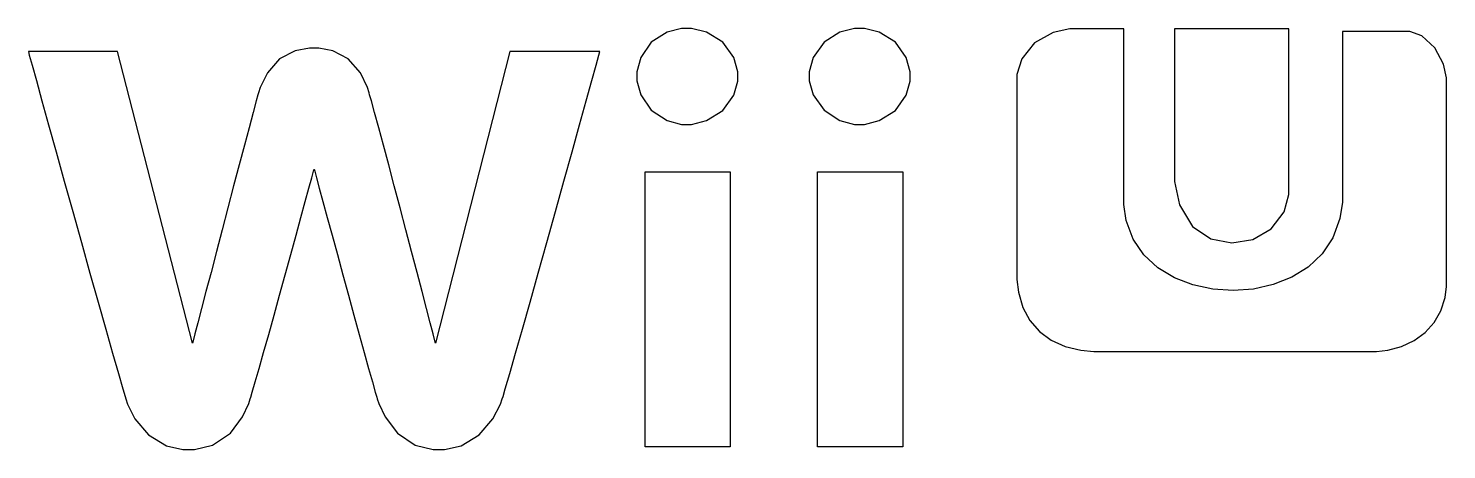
# Model space of a CAD drawing. Extents: x 0 to 184, y 0 to 55.
import ezdxf

# ---------------------------------------------------------------- set-up
doc = ezdxf.new("R2010")
doc.units = 0
doc.layers.get('0').update_dxf_attribs({"linetype": 'CONTINUOUS'})

msp = doc.modelspace()

# ---------------------------------------------------------------- linework, layer by layer
at = {"color": 253}
for p, q in [((83.0778, 54.3705), (81.0341, 53.0366)), ((84.963, 54.8569), (83.0778, 54.3705)), ((85.5913, 54.8569), (84.963, 54.8569)), ((86.2485, 54.8569), (85.5913, 54.8569)), ((88.2206, 54.3705), (86.2485, 54.8569)), ((90.3482, 53.0366), (88.2206, 54.3705)), ((105.578, 54.3705), (103.503, 53.0366)), ((107.473, 54.8569), (105.578, 54.3705)), ((108.106, 54.8569), (107.473, 54.8569)), ((108.749, 54.8569), (108.106, 54.8569)), ((110.683, 54.3705), (108.749, 54.8569)), ((112.784, 53.0366), (110.683, 54.3705)), ((11.6141, 51.8199), (0, 51.8199)), ((0, 51.8199), (0, 51.8199)), ((0, 51.8199), (0.1254, 51.3652)), ((21.3527, 13.8479), (11.6141, 51.8199)), ((34.7045, 51.9247), (32.6774, 50.8702)), ((36.551, 52.2661), (34.7045, 51.9247)), ((37.1669, 52.2661), (36.551, 52.2661)), ((37.7719, 52.2661), (37.1669, 52.2661)), ((39.5898, 51.9247), (37.7719, 52.2661)), ((41.6112, 50.8702), (39.5898, 51.9247)), ((62.629, 51.8199), (52.9802, 13.8479)), ((74.3342, 51.8199), (62.629, 51.8199)), ((74.2075, 51.3652), (74.3342, 51.8199)), ((74.3342, 51.8199), (74.3342, 51.8199)), ((81.0341, 53.0366), (79.6604, 51.0508)), ((91.772, 51.0508), (90.3482, 53.0366)), ((103.503, 53.0366), (102.099, 51.0508)), ((114.198, 51.0508), (112.784, 53.0366)), ((0.1254, 51.3652), (0.48231, 50.0726)), ((0.48231, 50.0726), (1.04042, 48.0536)), ((32.6774, 50.8702), (31.0858, 49.0636)), ((43.1973, 49.0636), (41.6112, 50.8702)), ((73.2924, 48.0536), (73.8505, 50.0726)), ((73.8505, 50.0726), (74.2075, 51.3652)), ((79.6604, 51.0508), (79.1587, 49.2153)), ((92.2913, 49.2153), (91.772, 51.0508)), ((102.099, 51.0508), (101.583, 49.2153)), ((114.716, 49.2153), (114.198, 51.0508)), ((1.04042, 48.0536), (1.76802, 45.423)), ((31.0858, 49.0636), (30.1391, 47.1357)), ((44.1194, 47.1343), (43.1973, 49.0636)), ((72.5646, 45.423), (73.2924, 48.0536)), ((79.1587, 49.2153), (79.1587, 48.6033)), ((79.1587, 48.6033), (79.1587, 48.0011)), ((79.1587, 48.0011), (79.6604, 46.1945)), ((91.772, 46.156), (92.2913, 47.9915)), ((92.2913, 48.6033), (92.2913, 49.2153)), ((92.2913, 47.9915), (92.2913, 48.6033)), ((101.583, 49.2153), (101.583, 48.6033)), ((101.583, 48.6033), (101.583, 48.0011)), ((101.583, 48.0011), (102.099, 46.1945)), ((114.198, 46.156), (114.716, 47.9915)), ((114.716, 48.6033), (114.716, 49.2153)), ((114.716, 47.9915), (114.716, 48.6033)), ((29.8552, 46.2001), (29.6416, 45.4159)), ((29.9296, 46.4591), (29.8552, 46.2001)), ((30.1391, 47.1357), (29.9296, 46.4591)), ((44.3149, 46.4591), (44.1194, 47.1343)), ((44.3936, 46.2001), (44.3149, 46.4591)), ((44.6183, 45.4159), (44.3936, 46.2001)), ((79.6604, 46.1945), (81.0341, 44.2034)), ((90.3482, 44.1702), (91.772, 46.156)), ((102.099, 46.1945), (103.503, 44.2034)), ((112.784, 44.1702), (114.198, 46.156)), ((1.76802, 45.423), (2.63619, 42.2892)), ((29.6416, 45.4159), (29.2268, 43.8781)), ((45.0455, 43.8781), (44.6183, 45.4159)), ((71.6964, 42.2892), (72.5646, 45.423)), ((29.2268, 43.8781), (28.7059, 41.9241)), ((45.5785, 41.9241), (45.0455, 43.8781)), ((81.0341, 44.2034), (83.0778, 42.8487)), ((83.0778, 42.8487), (84.963, 42.3485)), ((86.2485, 42.3485), (88.2206, 42.8364)), ((88.2206, 42.8364), (90.3482, 44.1702)), ((103.503, 44.2034), (105.578, 42.8487)), ((105.578, 42.8487), (107.473, 42.3485)), ((108.749, 42.3485), (110.683, 42.8364)), ((110.683, 42.8364), (112.784, 44.1702)), ((2.63619, 42.2892), (3.61322, 38.7643)), ((28.7059, 41.9241), (28.0982, 39.6296)), ((46.1959, 39.6296), (45.5785, 41.9241)), ((70.7196, 38.7643), (71.6964, 42.2892)), ((84.963, 42.3485), (85.5913, 42.3485)), ((85.5913, 42.3485), (86.2485, 42.3485)), ((107.473, 42.3485), (108.106, 42.3485)), ((108.106, 42.3485), (108.749, 42.3485)), ((3.61322, 38.7643), (4.6688, 34.9622)), ((28.0982, 39.6296), (27.4243, 37.0748)), ((46.8782, 37.0748), (46.1959, 39.6296)), ((69.6641, 34.9622), (70.7196, 38.7643)), ((27.4243, 37.0748), (26.705, 34.3352)), ((47.6056, 34.3352), (46.8782, 37.0748)), ((36.4917, 34.0555), (36.8529, 35.3882)), ((36.8529, 35.3882), (37.0844, 36.2409)), ((37.0844, 36.2409), (37.1669, 36.5414)), ((37.1669, 36.5414), (37.1669, 36.5414)), ((37.1669, 36.5414), (37.1669, 36.5414)), ((37.1669, 36.5414), (37.2484, 36.2409)), ((37.2484, 36.2409), (37.4798, 35.3882)), ((37.4798, 35.3882), (37.8411, 34.0555)), ((80.2308, 36.1844), (91.3088, 36.1844)), ((80.2308, 0.35829), (80.2308, 36.1844)), ((91.3088, 36.1844), (91.3088, 0.35829)), ((102.656, 36.1844), (113.734, 36.1844)), ((102.656, 0.35829), (102.656, 36.1844)), ((113.734, 36.1844), (113.734, 0.35829)), ((4.6688, 34.9622), (5.77261, 30.9921)), ((26.705, 34.3352), (25.9581, 31.4882)), ((36.0193, 32.3178), (36.4917, 34.0555)), ((37.8411, 34.0555), (38.3124, 32.3178)), ((48.3581, 31.4882), (47.6056, 34.3352)), ((68.5588, 30.9921), (69.6641, 34.9622)), ((25.9581, 31.4882), (25.2043, 28.6122)), ((35.4556, 30.2479), (36.0193, 32.3178)), ((38.3124, 32.3178), (38.8743, 30.2479)), ((49.1162, 28.6122), (48.3581, 31.4882)), ((5.77261, 30.9921), (6.89434, 26.9668)), ((34.8203, 27.9204), (35.4556, 30.2479)), ((38.8743, 30.2479), (39.5083, 27.9204)), ((67.437, 26.9668), (68.5588, 30.9921)), ((25.2043, 28.6122), (24.4657, 25.7845)), ((34.1326, 25.4069), (34.8203, 27.9204)), ((39.5083, 27.9204), (40.192, 25.4069)), ((49.8588, 25.7845), (49.1162, 28.6122)), ((6.89434, 26.9668), (8.00365, 22.9967)), ((66.3279, 22.9967), (67.437, 26.9668)), ((24.4657, 25.7845), (23.7601, 23.0835)), ((33.4133, 22.7831), (34.1326, 25.4069)), ((40.192, 25.4069), (40.9071, 22.7831)), ((50.5672, 23.0835), (49.8588, 25.7845)), ((8.00365, 22.9967), (9.07023, 19.1961)), ((23.7601, 23.0835), (23.1069, 20.5838)), ((32.6815, 20.1221), (33.4133, 22.7831)), ((40.9071, 22.7831), (41.6348, 20.1221)), ((51.2216, 20.5838), (50.5672, 23.0835)), ((65.2611, 19.1961), (66.3279, 22.9967)), ((23.1069, 20.5838), (22.5282, 18.3665)), ((51.8019, 18.3665), (51.2216, 20.5838)), ((9.07023, 19.1961), (10.0624, 15.6738)), ((31.9567, 17.4956), (32.6815, 20.1221)), ((41.6348, 20.1221), (42.3527, 17.4956)), ((64.2691, 15.6738), (65.2611, 19.1961)), ((22.5282, 18.3665), (22.0445, 16.5062)), ((31.2594, 14.9793), (31.9567, 17.4956)), ((42.3527, 17.4956), (43.0445, 14.9793)), ((52.287, 16.5062), (51.8019, 18.3665)), ((10.0624, 15.6738), (10.9513, 12.5429)), ((21.6724, 15.0813), (21.4354, 14.169)), ((22.0445, 16.5062), (21.6724, 15.0813)), ((30.6076, 12.6463), (31.2594, 14.9793)), ((43.0445, 14.9793), (43.6866, 12.6463)), ((52.6591, 15.0813), (52.287, 16.5062)), ((52.8959, 14.169), (52.6591, 15.0813)), ((63.3801, 12.5429), (64.2691, 15.6738)), ((21.4354, 14.169), (21.3527, 13.8479)), ((21.3527, 13.8479), (21.3527, 13.8479)), ((52.9802, 13.8479), (52.8959, 14.169)), ((52.9802, 13.8479), (52.9802, 13.8479)), ((10.9513, 12.5429), (11.7051, 9.915)), ((30.022, 10.5695), (30.6076, 12.6463)), ((43.6866, 12.6463), (44.2627, 10.5695)), ((62.6276, 9.915), (63.3801, 12.5429)), ((11.7051, 9.915), (12.2935, 7.90028)), ((29.5217, 8.8222), (30.022, 10.5695)), ((44.2627, 10.5695), (44.7506, 8.8222)), ((62.0391, 7.90028), (62.6276, 9.915)), ((12.2935, 7.90028), (12.5829, 6.93289)), ((28.9292, 6.82681), (29.1262, 7.47861)), ((29.1262, 7.47861), (29.5217, 8.8222)), ((44.7506, 8.8222), (45.1323, 7.47861)), ((45.1323, 7.47861), (45.321, 6.82819)), ((61.7485, 6.93289), (62.0391, 7.90028)), ((12.5829, 6.93289), (12.6862, 6.61183)), ((12.6862, 6.61183), (12.8984, 5.94212)), ((12.8984, 5.94212), (13.8686, 4.03352)), ((27.8639, 4.26089), (28.6673, 6.00685)), ((28.6673, 6.00685), (28.8575, 6.61183)), ((28.8575, 6.61183), (28.9292, 6.82681)), ((45.321, 6.82819), (45.387, 6.61183)), ((45.387, 6.61183), (45.5937, 6.00685)), ((45.5937, 6.00685), (46.4287, 4.26089)), ((60.4241, 4.03352), (61.4179, 5.94212)), ((61.4179, 5.94212), (61.6465, 6.61183)), ((61.6465, 6.61183), (61.7485, 6.93289)), ((13.8686, 4.03352), (15.6449, 1.93339)), ((26.2778, 2.13458), (27.8639, 4.26089)), ((46.4287, 4.26089), (48.0328, 2.13458)), ((58.6422, 1.93339), (60.4241, 4.03352)), ((15.6449, 1.93339), (17.9751, 0.51814)), ((23.9696, 0.59393), (26.2778, 2.13458)), ((48.0328, 2.13458), (50.323, 0.59393)), ((56.3065, 0.51814), (58.6422, 1.93339)), ((17.9751, 0.51814), (20.1056, 0)), ((20.1056, 0), (20.8166, 0)), ((20.8166, 0), (21.6049, 0)), ((21.6049, 0), (23.9696, 0.59393)), ((50.323, 0.59393), (52.6507, 0)), ((52.6507, 0), (53.4278, 0)), ((53.4278, 0), (54.1472, 0)), ((54.1472, 0), (56.3065, 0.51814)), ((91.3088, 0.35829), (80.2308, 0.35829)), ((113.734, 0.35829), (102.656, 0.35829))]:
    msp.add_line(p, q, dxfattribs=at)
at = {"color": 142}
for p, q in [((133.291, 54.3112), (130.868, 52.9802)), ((135.478, 54.7783), (133.291, 54.3112)), ((136.207, 54.7783), (135.478, 54.7783)), ((142.49, 54.7783), (136.207, 54.7783)), ((142.49, 32.6195), (142.49, 54.7783)), ((163.987, 54.7783), (149.104, 54.7783)), ((149.104, 54.7783), (149.104, 35.9269)), ((163.987, 33.9424), (163.987, 54.7783)), ((179.202, 54.4477), (170.933, 54.4477)), ((170.933, 54.4477), (170.933, 32.9503)), ((179.716, 54.4477), (179.202, 54.4477)), ((181.262, 53.8607), (179.716, 54.4477)), ((182.944, 52.3311), (181.262, 53.8607)), ((130.868, 52.9802), (129.212, 50.8953)), ((184.077, 50.2059), (182.944, 52.3311)), ((129.212, 50.8953), (128.6, 48.8474)), ((184.493, 48.4269), (184.077, 50.2059)), ((128.6, 48.8474), (128.6, 48.1637)), ((128.6, 48.1637), (128.6, 22.6977)), ((184.493, 47.8331), (184.493, 48.4269)), ((184.493, 21.7055), (184.493, 47.8331)), ((149.104, 35.9269), (149.104, 34.9126)), ((149.104, 34.9126), (149.743, 31.8671)), ((163.987, 33.2038), (163.987, 33.9424)), ((142.49, 31.9223), (142.49, 32.6195)), ((142.809, 29.829), (142.49, 31.9223)), ((149.743, 31.8671), (151.428, 29.0697)), ((163.346, 30.9852), (163.987, 33.2038)), ((170.933, 32.2337), (170.614, 30.0826)), ((170.933, 32.9503), (170.933, 32.2337)), ((143.711, 27.4078), (142.809, 29.829)), ((161.66, 28.7693), (163.346, 30.9852)), ((170.614, 30.0826), (169.711, 27.598)), ((151.428, 29.0697), (153.813, 27.4478)), ((159.276, 27.3844), (161.66, 28.7693)), ((145.114, 25.3587), (143.711, 27.4078)), ((153.813, 27.4478), (156.545, 26.9145)), ((156.545, 26.9145), (159.276, 27.3844)), ((169.711, 27.598), (168.308, 25.4978)), ((146.935, 23.6802), (145.114, 25.3587)), ((168.308, 25.4978), (166.489, 23.7794)), ((128.6, 22.6977), (128.6, 22.1451)), ((128.6, 22.1451), (128.796, 20.4859)), ((149.087, 22.3752), (146.935, 23.6802)), ((151.489, 21.445), (149.087, 22.3752)), ((164.335, 22.4427), (161.933, 21.4864)), ((166.489, 23.7794), (164.335, 22.4427)), ((128.796, 20.4859), (129.369, 18.525)), ((154.059, 20.8897), (151.489, 21.445)), ((156.712, 20.7119), (154.059, 20.8897)), ((159.363, 20.9103), (156.712, 20.7119)), ((161.933, 21.4864), (159.363, 20.9103)), ((184.297, 19.8107), (184.493, 21.2328)), ((184.493, 21.2328), (184.493, 21.7055)), ((129.369, 18.525), (130.289, 16.8258)), ((183.739, 18.0895), (184.297, 19.8107)), ((130.289, 16.8258), (131.532, 15.4051)), ((182.856, 16.5668), (183.739, 18.0895)), ((131.532, 15.4051), (133.07, 14.2765)), ((180.267, 14.2131), (181.686, 15.2673)), ((181.686, 15.2673), (182.856, 16.5668)), ((133.07, 14.2765), (134.875, 13.4524)), ((134.875, 13.4524), (136.922, 12.948)), ((136.922, 12.948), (138.617, 12.7758)), ((175.386, 12.7758), (176.837, 12.9439)), ((176.837, 12.9439), (178.638, 13.4317)), ((178.638, 13.4317), (180.267, 14.2131)), ((138.617, 12.7758), (139.183, 12.7758)), ((139.183, 12.7758), (174.902, 12.7758)), ((174.902, 12.7758), (175.386, 12.7758))]:
    msp.add_line(p, q, dxfattribs=at)

doc.saveas('drawing.dxf')
